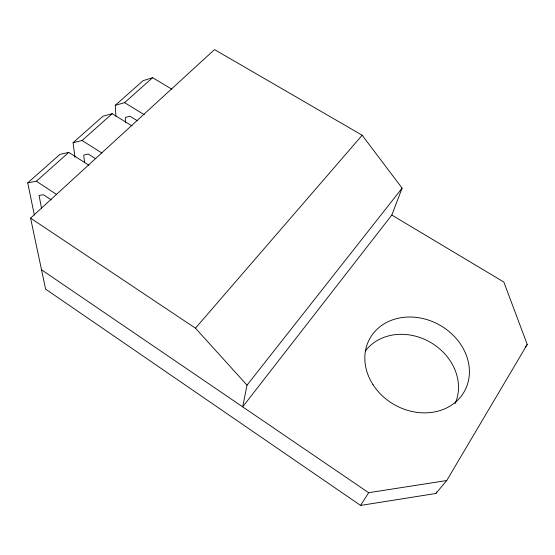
<?xml version="1.0" encoding="UTF-8"?>
<svg xmlns="http://www.w3.org/2000/svg" width="555" height="555" viewBox="0 0 555 555"><rect width="100%" height="100%" fill="white"/><g stroke="black" fill="none" stroke-linecap="round" stroke-linejoin="round"><path stroke-width="0.83" d="M402.111 188.138L247.03 385.163L242.667 406.857L391.802 215.056L402.111 188.138L362.172 135.24L214.507 49.582L30.574 218.129L45.607 289.12L360.59 505.418L435.869 493.478L446.733 480.533L527.25 344.454L503.829 282.037L391.802 215.056M435.869 493.478L436.757 491.987M360.59 505.418L368.652 492.708L446.733 480.533M525.148 347.187L527.25 344.454M30.574 218.129L195.464 328.185L362.172 135.24M34.327 215.021L27.75 182.866L36.373 181.242L68.778 152.375L88.939 165.251M74.911 157.204L73.08 142.697L82.105 140.498L112.2 113.692L132.034 125.95M115.919 116.46L115.246 105.339L124.591 102.647L152.611 77.686L171.696 89.126M27.75 182.866L59.864 154.408L68.778 152.375M73.08 142.697L102.946 116.238L112.2 113.692M115.246 105.339L143.079 80.676L152.611 77.686M124.591 102.647L144.286 114.712M137.21 120.685L129.981 116.238L125.298 117.473L125.541 122.662M82.105 140.498L101.829 152.972M95.481 158.64L88.273 154.061L83.743 155.053L84.596 162.67M36.373 181.242L56.444 194.382M51.331 199.939L43.422 194.743L39.079 195.443L41.479 208.042M41.514 269.779L368.652 492.708M195.464 328.185L247.03 385.163M365.273 351.114A52.253 44.733 30 0 1 430.729 342.497A52.253 44.733 30 0 1 455.051 403.707M373.043 384.733A54.161 45.808 29.2 0 0 463.536 392.829A54.161 45.808 29.2 0 0 414.779 317.238A54.161 45.808 29.2 0 0 373.043 384.733"/></g></svg>
